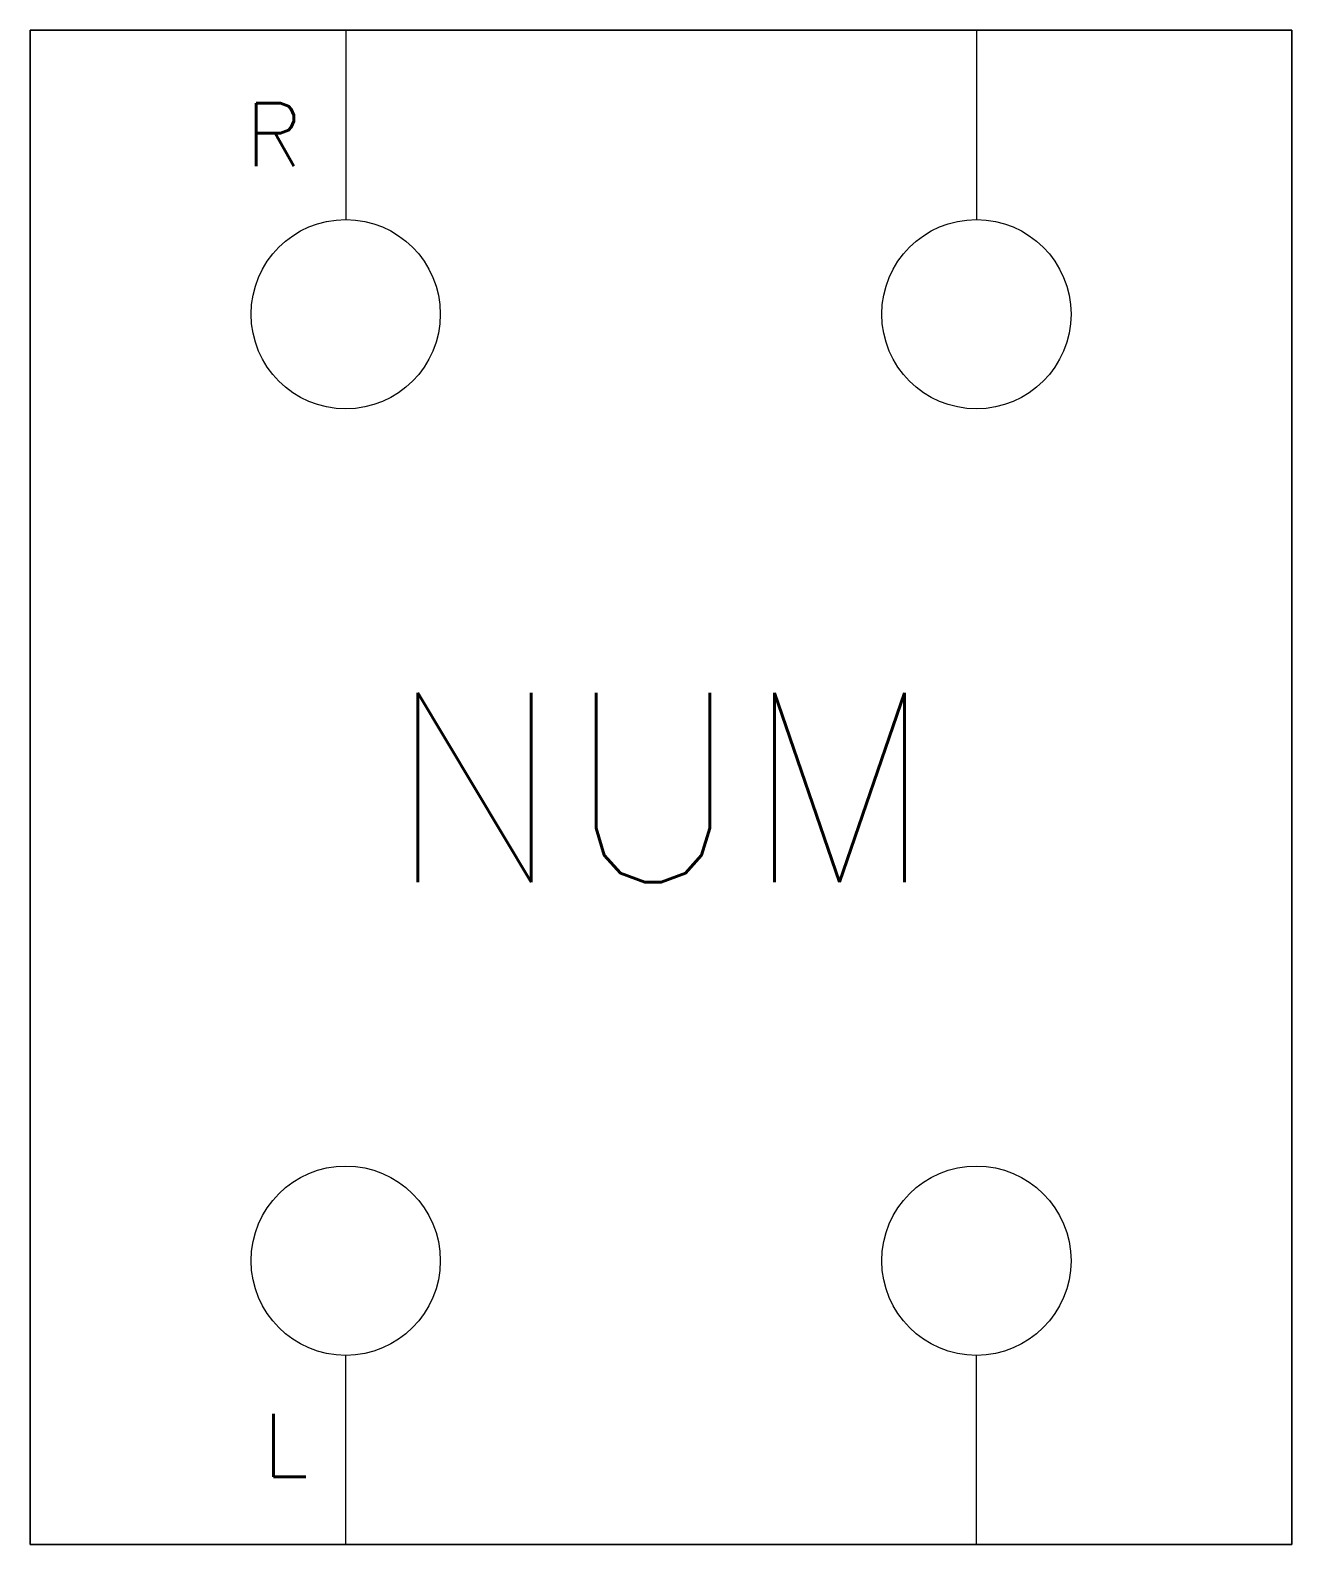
# Model space of a CAD drawing. Extents: x -17.1 to -7.1, y -22.8 to -10.8.
import ezdxf
from ezdxf.enums import TextEntityAlignment as Align

# ---------------------------------------------------------------- set-up
doc = ezdxf.new("R2010")
doc.units = 0
doc.header["$MEASUREMENT"] = 0
doc.layers.get('0').update_dxf_attribs({"linetype": 'CONTINUOUS'})
doc.styles.add('ROMANS', font='romans.shx')

msp = doc.modelspace()

# ---------------------------------------------------------------- linework, layer by layer
at = {"color": 5, "lineweight": 30}
for p, q in [((-17.097, -22.846), (-17.097, -10.846)), ((-17.097, -10.846), (-7.097, -10.846)), ((-7.097, -10.846), (-7.097, -22.846)), ((-7.097, -22.846), (-17.097, -22.846))]:
    msp.add_line(p, q, dxfattribs=at)
for p, q in [((-14.597, -10.846), (-14.597, -12.346)), ((-9.597, -10.846), (-9.597, -12.346)), ((-14.597, -22.846), (-14.597, -21.346)), ((-9.597, -22.846), (-9.597, -21.346))]:
    msp.add_line(p, q)
at = {"color": 7}
for centre in [(-14.597, -13.096), (-9.597, -13.096), (-14.597, -20.596), (-9.597, -20.596)]:
    msp.add_circle(centre, 0.75, dxfattribs=at)

# ---------------------------------------------------------------- texts
at = {"style": 'ROMANS', "flags": 4}
msp.add_attdef('R', text='R', height=0.5, dxfattribs=at).set_placement((-15.168, -11.424), align=Align.TOP_CENTER)
msp.add_attdef('NUM', text='NUM', height=1.5, dxfattribs=at).set_placement((-12.097, -16.846), align=Align.MIDDLE_CENTER)
msp.add_attdef('L', text='L', height=0.5, dxfattribs=at).set_placement((-15.073, -22.459), align=Align.BOTTOM_CENTER)

doc.saveas('drawing.dxf')
